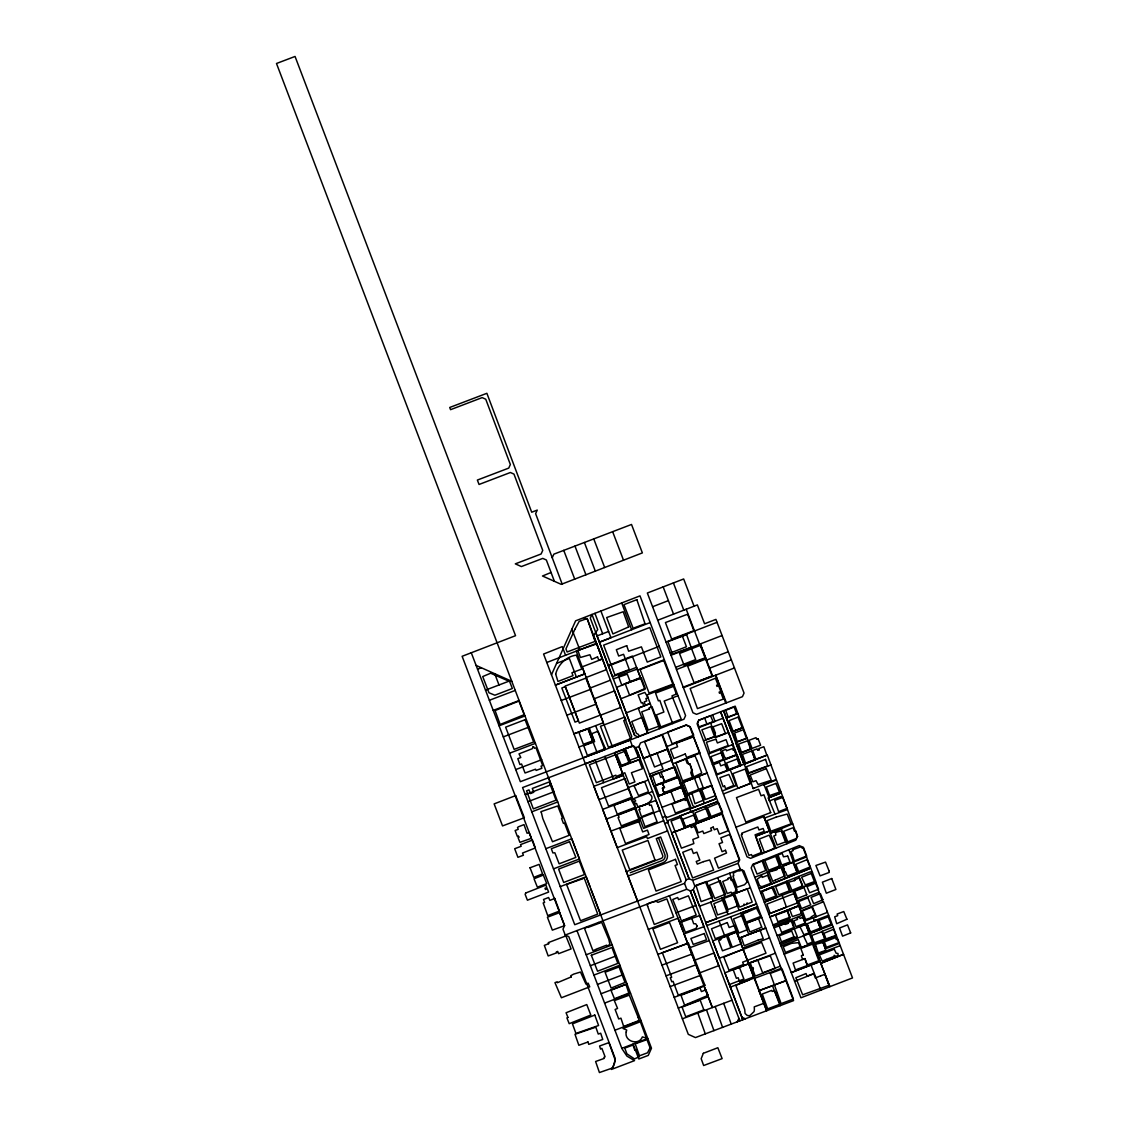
<?xml version="1.0" encoding="UTF-8"?>
<svg xmlns="http://www.w3.org/2000/svg" width="1129" height="1129" viewBox="0 0 1129 1129"><rect width="100%" height="100%" fill="white"/><g stroke="black" fill="none" stroke-linecap="round" stroke-linejoin="round"><path stroke-width="1.5" d="M565.573 655.257L562.256 646.621L543.571 654.044L688.295 1034.347L695.464 1037.579L793.56 1000.604L743.912 870.854L740.328 869.231L738.098 863.346L739.707 859.776L718.411 803.044L716.252 802.098L691.033 811.807L689.89 808.872L690.765 806.769L681.733 782.891L707.135 772.984L689.777 726.709L686.192 725.114L640.524 742.91L638.915 746.509L643.403 758.363L667.338 749.176L677.88 777.147L653.959 786.221L649.415 774.212L663.048 769.032L657.036 753.156M758.617 887.352L760.763 888.283L809.225 868.836L810.199 866.649L802.86 847.173L799.261 845.593L752.789 864.292L751.166 867.947L800.927 997.796L852.508 977.94L823.507 901.761L800.673 911.018M662.455 817.467L665.39 816.352L667.535 817.325L695.125 806.896L715.137 799.134L716.111 796.947L707.135 772.984L680.265 783.455L685.882 798.302L661.876 734.626M760.918 893.364L761.877 891.204L810.34 871.786L812.485 872.703L816.041 882.102L764.305 902.198L777.373 897.16L773.224 886.674L761.877 891.204M551.46 674.832L575.621 620.823L640.002 595.872L685.585 715.603L683.962 719.215L612.468 746.848L600.473 715.25L620.752 707.431L614.529 690.906L594.235 698.766L603.323 722.743L573.913 733.85L587.941 728.572L597.1 752.634L604.777 749.741L595.632 725.651M827.134 911.301L826.484 912.726L813.247 917.835L814.362 920.77L817.114 919.712L820.854 929.28L780.548 944.578M591.906 614.515L590.284 618.127L612.525 676.652L636.53 667.324L644.871 689.367L620.879 698.752L634.681 735.431L638.28 737.025M589.931 886.561L276.492 63.492L295.05 56.45L515.544 635.683L471.287 652.76L520.342 781.691L630.123 740.144L631.746 736.545L593.515 635.472L597.735 629.629L591.991 614.486M739.89 1020.912L690.313 890.88L686.728 889.257L684.541 883.358L686.136 879.801L689.085 878.701L692.67 880.324L694.857 886.209L693.248 889.779L699.5 906.206L725.382 896.835L717.691 877.685M763.853 784.345L769.103 797.624L779.73 793.518L780.703 791.344M552.236 557.74L553.859 554.156L631.52 524.463L642.373 552.9L561.226 584.356L542.499 576.002L551.065 572.474M737.279 1021.886L738.902 1018.316M770.288 833.315L792.713 823.845L776.498 779.956L764.037 784.824M770.924 833.089L781.324 828.672L786.955 843.73M744.717 763.938L732.425 731.634L743.207 727.556L731.691 731.917L723.534 710.649L743.983 764.234L755.23 759.831L735.191 706.175L698.78 720.217L697.143 723.83L747.003 856.784L750.602 858.35L795.776 840.174L797.399 836.533L792.713 823.845M760.763 888.283L809.225 868.836M712.385 764.361L737.011 754.779L741.019 765.391L727.951 770.5L720.33 749.473L721.064 749.176M751.208 748.979L739.904 753.466L743.983 764.234M724.112 759.902L736.277 755.075M626.2 712.921L650.191 703.494L638.252 708.179L647.707 733.384M770.952 764.94L747.85 773.774L753.128 788.55L776.315 779.447L767.311 755.103L716.379 775.03M806.529 856.939L780.802 867.072L785.332 878.447M819.075 892.305L796.848 901.069L793.01 891.077L815.307 882.398L822.773 902.057M794.604 981.313L814.348 973.523M698.625 727.739L715.038 721.318L712.568 714.883M666.42 746.749L693.347 736.179M672.828 763.769L699.74 753.212M695.125 806.896L692.98 805.923L688.69 794.59L686.488 795.437L711.863 785.586M753.128 788.55L754.087 788.183M754.765 877.304L780.802 867.072L776.583 854.724M613.357 678.854L627.315 674.182L630.292 681.987M664.318 659.661L637.575 670.09L632.282 656.118L608.277 665.418M640.566 677.993L616.575 687.349L620.879 698.752M694.067 606.202L683.666 578.965L647.354 593.021L692.952 712.752L696.537 714.332L742.445 696.678L744.053 693.093L715.927 619.398L704.581 623.758L697.383 604.918L657.741 620.244M741.019 765.391L720.598 711.792L723.04 718.185L710.649 723.026L715.885 737.279L728.53 732.495L733.088 744.42L708.504 753.989M630.123 740.144L632.367 746.015L635.966 747.638L638.915 746.509L689.085 878.701L671.699 832.948L722.391 813.684L684.499 828.136L679.926 816.013L716.252 802.098M787.054 910.27L798.64 905.754L769.95 916.917L787.054 910.27L789.806 918.357L772.998 924.891M773.563 926.344L802.267 915.167L809.394 933.669L832.299 924.891M597.072 635.937L608.616 631.45M608.475 665.969L659.237 646.31M590.185 688.055L610.479 680.166M675.692 667.338L695.732 659.562L691.117 647.467M676.525 669.539L705.78 658.207L700.29 643.925L712.738 676.313M673.801 684.541L646.973 694.97L659.646 728.699M768.821 913.996L786.419 907.151L782.199 895.269M774.113 927.812L791.288 921.137L797.314 936.618L779.984 943.124M471.287 652.76L462.128 656.288L564.599 925.597L562.99 929.181L565.22 935.052L568.804 936.661L615.249 1058.649L614.388 1063.814L611.452 1069.431L634.526 1060.625L626.934 1056.109L621.938 1048.629L576.975 930.578L686.728 889.257M652.59 606.739L668.382 600.628M650.177 622.559L599.443 642.189L610.972 637.73L600.91 611.015M556.597 663.372L569.369 658.447L576.411 677.104L555.383 685.12L584.822 673.858L576.242 651.151L596.521 643.347L587.348 619.256L583.749 617.676M602.477 659.026L582.183 666.858L590.65 689.311L561.226 700.502M666.039 642.006L717.042 622.319M576.411 677.104L584.822 673.858M670.231 653.028L686.446 646.748L682.241 635.74M671.078 655.215L722.08 635.528M683.426 687.66L734.457 667.959M678.035 695.704L664.191 701.053L672.701 723.604M722.348 790.963L736.207 785.615L730.209 769.611M723.449 793.927L751.392 783.117L744.194 764.15M689.89 808.872L715.137 799.134M782.961 797.455L780.816 796.495L769.442 800.898L768.341 797.921L779.73 793.518M814.362 920.77L828.644 915.266M777.062 935.518L805.824 924.411L813.515 944.409L836.434 935.758M811.017 964.999L820.106 961.485L791.26 972.577L811.017 964.999L820.825 990.147M546.775 662.497L579.812 649.768L571.867 629.22M706.514 660.112L728.276 651.743M709.619 668.213L731.366 659.844M683.228 687.152L712.582 675.89M726.37 718.016L737.957 713.556M643.403 758.363L667.338 749.176M776.032 848.119L763.797 816.549L735.925 827.232M762.287 853.651L755.781 836.208L769.385 830.986L764.389 818.102L787.449 809.564M769.541 937.86L742.699 948.191L730.689 916.804M833.131 927.092L821.813 931.439L825.2 939.991M748.654 963.714L724.903 972.859L742.826 1019.812L693.248 889.779L690.313 890.88L695.859 905.458L675.961 912.811M784.203 954.132L813.007 943.054L829.815 986.69L817.368 954.4L840.202 945.636M813.007 943.054L801.392 947.527L798.274 939.61L781.099 946.046M839.355 943.435L825.412 948.797L822.533 941.007M477.567 669.215L481.377 667.761M485.512 690.129L510.336 680.66L511.917 681.366M747.186 738.211L735.783 742.586L739.904 753.466M755.781 836.208L769.385 830.986M489.379 700.276L515.332 690.383M493.232 710.409L519.185 700.502M499.089 725.806L525.041 715.913M503.308 736.87L529.247 726.991M509.518 753.226L535.471 743.348M515.741 769.583L541.694 759.704M604.904 756.402L613.47 778.954L623.293 775.27L614.698 752.718L632.367 746.015L522.572 787.562L574.746 924.707L684.541 883.358M525.267 794.618L551.22 784.74L548.525 777.669M527.935 801.689L553.902 791.796L551.22 784.74M531.801 811.822L557.754 801.943M650.248 776.413L674.168 767.311M680.265 783.455L681.733 782.891L687.349 797.737L675.057 802.38L670.894 791.401L657.798 796.34L681.718 787.294L670.894 791.401M545.829 848.698L571.768 838.791L576.891 852.254L579.445 858.971L553.492 868.864M639.677 818.229L659.83 810.551L655.963 800.39L606.358 819.104M663.711 820.712L643.544 828.39L614.698 752.718M664.769 823.507L667.691 822.406L668.664 820.247L691.033 811.807M667.578 830.888L647.425 838.551L646.677 836.617L617.21 847.653L602.66 809.38L632.099 798.344M560.252 886.618L586.191 876.725L651.489 1048.234L648.272 1055.403L638.831 1058.988L633.115 1044.029M626.369 871.687L661.284 858.393A2.357 2.357 0 0 0 662.652 855.345L656.274 838.635L660.677 836.97L667.041 853.679A7.056 7.056 0 0 1 662.963 862.782L628.049 876.09M630.264 872.731L662.13 860.594A4.714 4.714 0 0 0 664.84 854.512L658.475 837.803M565.22 935.052L576.975 930.578M586.191 954.781L612.13 944.902M590.368 965.732L616.293 955.854M593.925 975.075L619.849 965.196M744.759 923.861L761.722 917.411M597.481 984.417L623.42 974.539M601.037 993.76L626.976 983.881M604.594 1003.102L630.532 993.224M614.924 1030.227L640.863 1020.334M678.289 1008.07L708.208 996.724L712.371 1007.576L684.047 933.895L703.931 926.655L699.712 915.591L679.757 922.675M621.811 1048.333L647.764 1038.454M566.829 715.236L596.253 704.087L586.191 677.485L606.485 669.61L596.521 643.347M619.892 766.323L640.369 759.252M738.888 938.213L765.772 928.024L748.809 934.459L740.666 913.121L757.658 906.827L706.881 925.582L705.766 922.661L756.543 903.892L739.1 910.355L733.13 894.027M699.119 973.099L718.792 965.634L713.994 953.045L694.222 960.37M775.411 953.186L748.513 963.347L757.686 959.89L762.639 972.817L780.379 966.17M729.362 984.544L743.912 979.026L739.382 967.285M730.336 987.099L754.525 977.94L764.15 1003.215L754.243 1006.856L754.384 1009.255A6.957 6.957 0 0 1 753.989 1011.655L749.868 1015.592A4.869 4.869 0 0 1 747.102 1015.338L745.084 1013.503L744.703 1009.397L735.84 985.377L749.289 979.916M578.937 747.045L592.951 741.767L587.941 728.572M628.02 787.661L648.258 780.04M632.367 799.078L652.59 791.471M661.961 807.32L687.349 797.737M671.699 832.948L684.499 828.136M583.072 757.898L597.1 752.634M585.302 763.769L595.11 760.085L603.69 782.637M623.293 775.27L593.882 786.306L598.949 799.642L628.373 788.606M610.93 831.113L640.383 820.077M648.328 929.379L678.049 918.244L682.932 930.959M754.299 978.434L781.212 968.357M682.382 1018.81L731.987 1000.209M692.67 880.324L738.098 863.346M694.857 886.209L740.328 869.231M674.211 997.33L704.129 986.153L708.208 996.724M726.399 935.842L712.738 940.937L719.314 958.211L743.164 949.362L754.158 978.067M666.025 975.865L695.93 964.787L700.051 975.541L670.118 986.605M758.984 990.669L785.939 980.692L758.984 990.669L766.704 1010.808L736.531 932.074L724.931 936.393L719.074 921.095M661.933 965.14L691.823 954.104L695.93 964.787M705.766 922.661L716.873 918.569L710.649 902.17M657.854 954.4L687.716 943.407L691.823 954.104M689.41 947.838L709.238 940.584M750.362 887.761L721.756 898.148L727.979 914.462M703.536 740.779L715.574 736.433L715.885 737.279M648.342 793.137C658.729 799.205 644.193 806.529 637.716 806.586L636.53 803.439L635.331 803.89L634.413 801.435L635.683 800.983L634.004 798.528M476.113 665.433L510.336 680.66M741.824 1017.229L745.422 1018.824M798.866 876.386L803.227 887.098M812.231 906.333L816.352 916.649L804.582 921.179L793.01 891.077M705.625 882.186L713.246 901.224M729.574 873.239L737.166 892.559M771.7 883.908L762.992 860.185M726.441 702.802L715.715 675.17L725.707 703.099M653.663 812.852L657.134 821.856L644.998 826.654L641.625 817.438M797.653 873.493L788.903 849.756M723.04 718.185L728.53 732.495M772.448 985.688L780.125 1005.713M629.051 762.865L623.843 749.261L626.299 755.654M669.412 895.72L687.716 943.407M686.206 609.237L699.557 644.207M673.406 582.931L683.807 610.168M663.16 586.897L673.547 614.134M612.638 531.688L623.518 560.21M593.755 538.9L604.678 567.506M584.385 542.484L595.336 571.133M574.971 546.083L585.923 574.774M563.752 550.373L574.717 579.121M494.714 673.703L499.004 684.978M810.199 866.649L812.485 872.703M763.797 816.549L764.389 818.102M732.354 744.717L740.285 765.674M704.623 717.959L707.079 724.423M692.529 811.243L697.129 823.366M594.927 613.343L602.674 633.764M635.966 747.638L686.136 879.801M625.72 869.993L637.504 900.942M590.919 889.158L600.67 914.829M705.075 806.459L709.661 818.61M595.731 632.423L634.681 735.431M637.419 751.448L640.143 758.674M562.143 583.989L535.626 513.681L537.249 510.096L531.703 512.213L486.881 393.301L449.723 407.47L450.57 409.672L482.168 397.606L485.752 399.229L510.364 464.513L508.742 468.098L477.369 480.065L479.049 484.468L510.393 472.501L513.977 474.109L542.739 550.402L541.116 553.986L515.318 563.851L521.386 566.56L542.767 558.389L546.351 559.998L554.395 581.308M716.111 796.947L718.411 803.044M694.42 777.98L699.147 790.568M704.411 803.34L699.543 790.427L700.403 790.695L704.044 799.925L694.956 803.693L692.402 794.703L691.202 793.758M775.016 814.164L768.341 797.921M786.73 881.255L790.723 891.966M621.698 602.957L631.633 629.728M723.689 1003.328L731.239 1024.158M697.807 1013.038L705.315 1033.896M715.165 1006.532L722.602 1027.418M706.486 1009.778L713.951 1030.65M728.078 878.433L728.05 879.35L722.743 881.481L727.231 893.519L731.126 892.136L731.606 893.349L735.91 891.741L735.473 890.612L737.082 890.019L733.257 879.872L731.352 880.549L729.8 877.459L728.078 878.433M639.169 809.803L641.484 816.747L653.578 812.019L651.306 805.062L649.514 805.386L649.231 803.481L639.042 806.783L640.072 809.422L639.169 809.803M663.203 790.427L663.443 791.768L665.715 793.151L659.026 795.465L655.243 785.516L661.834 783.187L664.416 787.477L662.427 788.254L663.527 791.697L665.8 791.979L682.438 785.643L679.221 777.034L662.158 783.54L664.515 787.52L662.511 788.296L663.33 790.455M587.489 926.768L584.61 928.659L592.894 950.604L595.689 949.588L596.366 950.237L596.183 949.179L606.64 945.185L607.233 946.102L609.872 944.394L608.813 939.399L601.701 922.351L599.189 923.282L598.469 922.506L598.497 923.522L588.054 927.417L587.489 926.768M828.996 870.755L829.279 872.407L820.091 875.864L815.9 865.491L825.525 862.119L828.996 870.755M591.328 955.261L597.551 971.222L617.831 963.39L611.946 947.499L591.328 955.261M747.116 881.961L744.533 884.727L737.124 887.196L732.919 876.076L733.794 875.822L733.215 873.225L738.691 870.261L738.902 870.981L742.134 870.261L747.116 881.961M697.186 926.189L695.887 928.475L685.359 932.356L681.182 921.433L691.527 917.623L693.686 923.748L695.76 923.762L697.186 926.189M626.214 1031.977C624.041 1041.347 638.958 1046.033 642.359 1036.902L646.367 1038.003L640.355 1021.731L623.053 1028.505L626.708 1030.057L626.214 1031.977M747.102 903.186L747.017 903.75C746.17 906.601 742.6 902.198 744.152 905.373L739.622 907.067L734.513 893.716L747.158 888.876L752.182 902.085L747.737 903.807L747.102 903.186M625.029 982.456L611.128 988.087L605.088 972.252L619.031 966.932L625.029 982.456M777.232 992.786L781.113 1003.625L793.405 999.01L782.129 968.978L770.246 973.438L777.232 992.786M640.03 782.905L634.131 785.953L638.548 795.55L647.848 792.064L648.314 791.034L644.828 781.903L640.03 782.905M581.703 879.068L584.229 878.052L597.735 914.109L580.532 920.742L566.589 884.43L581.689 879.11M735.981 952.057L723.816 957.138L728.981 970.192L743.503 964.476L742.642 962.176L765.998 953.201L761.595 942.334L735.981 952.057M555.666 674.013L557.966 681.479L572.996 675.65L571.923 672.771L581.802 669.06L576.354 655.145C566.349 656.386 558.206 664.431 555.666 674.013M530.023 867.778L533.791 877.36L542.555 873.888L539.112 864.377L530.023 867.778M791.542 943.336L783.216 946.751L785.474 952.467L800.151 946.765L798.513 942.659L791.542 943.336M826.315 959.41L822.251 961.188L819.329 954.908L834.275 949.179L836.18 953.313L837.958 953.426L838.085 955.487L835.841 956.348L834.176 955.289L834.035 956.503L826.315 959.41M797.554 836.406L796.058 838.664L787.717 841.853L783.709 831.269L793.151 827.684L794.463 831.212L795.762 830.789L797.554 836.406M820.67 975.837L815.321 978.01L813.684 973.664L807.009 976.133L806.078 973.551L795.846 977.728L802.634 994.804L828.968 985.321L824.918 974.327L820.67 975.837M615.192 1059.962L612.948 1067.851L599.428 1072.55L595.604 1061.5L604.269 1058.395L603.902 1057.365L605.088 1056.815L601.884 1048.361L600.543 1049.081L599.598 1046.018L608.926 1042.617L615.192 1059.962M532.888 747.031L532.295 748.696L519.03 753.876L520.794 757.517L517.816 758.66L519.919 764.573L521.57 763.994L525.056 772.998L535.541 769.202L536.106 770.43L541.892 768.284L540.989 766.154L542.696 765.589L536.049 747.878L534.398 748.259L533.749 746.805L532.888 747.031M638.943 1056.815L634.526 1058.931L626.905 1053.851L624.76 1048.121L632.974 1045.031L634.865 1050.365L636.333 1049.787L638.943 1056.815M703.325 1053.315L701.18 1058.706L703.649 1065.522L722.123 1058.621L717.846 1047.726L703.325 1053.315M846.919 919.246L836.688 923.705L834.684 916.79L837.704 915.675L837.125 914.038L843.758 911.54L846.919 919.246M525.719 892.997L525.126 894.295L527.412 900.208L548.623 892.065L547.339 888.777L545.49 889.511L544.997 888.283L546.845 887.549L545.9 885.08L525.719 892.997M574.901 629.262L565.939 648.893L567.097 651.983L595.039 641.399L587.221 618.494L579.177 621.387L574.901 629.262M698.809 720.274L697.482 722.899L698.95 726.893L713.119 721.699L710.508 715.744L698.809 720.274M650.078 1047.811L647.538 1052.793L639.48 1055.798L635.204 1043.831L646.945 1039.626L650.078 1047.811M775.51 832.454L775.821 835.192L773.774 835.982L777.161 845.028L785.488 841.881L781.24 830.916L775.51 832.454M726.667 750.644L725.721 749.444L722.32 750.714L724.55 757.009L726.229 758.49L736.348 754.765L734.683 749.924L733.285 750.362L732.636 748.569L726.667 750.644M604.918 747.553L605.003 748.71L587.376 755.4L583.764 745.719L594.63 741.668L591.624 733.737L598.045 731.211L604.918 747.553M775.298 880.14L772.73 881.354L769.004 871.983L776.752 869.866L776.484 869.062L781.522 867.114L785.135 875.822L775.298 880.14M541.299 812.287L542.795 818.525L552.49 841.74L569.129 835.319L564.528 823.083L563.413 823.394L561.579 818.454L562.524 818.003L557.74 805.951L541.003 811.638L541.299 812.287M647.665 906.22L654.27 924.468L673.618 916.946L666.886 898.867L657.967 902.353L656.175 901.267L649.711 902.791L646.931 904.357L647.665 906.22M679.968 917.284L681.436 920.883L696.198 915.04L688.436 895.819L678.543 899.615L677.668 897.499L672.757 899.517L679.968 917.284M800.644 910.256L801.378 913.643L792.389 916.579L789.75 909.579L798.965 905.938L800.644 910.256M518.86 837.111L518.042 837.563L519.919 842.347L531.35 838.311L529.134 832.482L527.102 833.273L523.997 824.622L518.296 826.851L517.534 827.599L518.225 829.321L515.134 830.521L517.28 836.279L518.282 835.883L518.86 837.111M735.106 734.81L737.279 741.626L746.424 738.338L743.362 729.673L734.485 733.046L735.106 734.81M724.578 785.982L723.096 786.744L719.865 777.669L728.854 774.452L733.765 785.459L725.58 788.748L724.578 785.982M773.661 844.831L774.381 848.331L764.389 852.395L759.351 839.016L769.174 835.15L773.661 844.831M638.238 1017.582L639.085 1020.517L623.674 1026.444L620.936 1018.16L618.706 1018.951L615.122 1009.481L617.577 1008.437L614.331 1000.59L629.305 995.171L638.238 1017.582M715.433 733.187L714.713 733.54L715.673 736.277L716.788 736.588L725.425 733.427L721.657 723.703L713.076 726.808L715.433 733.187M647.99 697.553L645.901 698.555L646.748 700.911L644.25 701.913L644.857 703.621L643.135 704.242L642.528 702.619L641.314 702.958L638.111 694.899L644.857 692.416L647.99 697.553M726.639 768.539L724.649 764.432L720.697 765.843L719.441 762.371L713.443 764.615L716.943 774.127L727.274 770.401L726.639 768.539M816.084 946.356L815.11 944.338L823.097 942.475L825.807 950.378L818.327 953.003L816.084 946.356M691.625 772.419L690.779 772.815L692.416 777.359L682.565 780.845L675.975 762.894L685.571 759.083L687.222 763.416L689.861 763.938L692.402 770.641L691.089 771.107L691.625 772.419M753.382 968.583L752.563 968.95L755.287 976.105L775.171 968.428L770.288 955.769L750.206 962.825L752.097 968.005L753.057 967.581L753.382 968.583M742.233 834.43L741.245 834.867L748.95 855.373L751.477 854.568L752.14 856.191L761.454 852.451L755.075 834.839L764.22 831.396L763.148 828.474L758.984 829.97L757.841 826.992L741.753 833.216L742.233 834.43M815.166 914.546L811.215 916.875L811.441 917.651L805.584 919.5L802.352 910.905L811.751 907.18L815.166 914.546M792.516 855.246L794.364 860.947L806.67 855.951L803.481 847.442L802.056 847.978L800.955 846.792L792.657 849.77L793.024 850.716L791.006 851.52L792.516 855.246M717.959 684.696L716.605 685.275L716.971 686.39L718.594 685.698L720.796 691.512L719.117 692.133L719.498 693.248L720.937 692.769L723.35 699.091L697.454 708.617L690.172 688.507L715.447 678.233L717.959 684.696M794.717 880.535L788.621 882.172L791.909 890.287L802.423 885.955L799.276 878.009L794.491 879.816L794.717 880.535M597.537 656.909L591.695 659.407L589.902 654.749L580.405 657.487L577.85 650.403L596.832 643.869L602.209 658.8L598.779 660.14L597.537 656.909M490.649 673.223L482.718 676.567L488.984 692.783L494.869 695.21L512.34 688.507L509.616 681.479L490.649 673.223M556.018 800.179L533.34 808.886L526.566 790.85L529.007 789.919L530.418 793.588L533.721 792.29L532.295 788.451L549.23 781.945L556.018 800.179M784.161 869.062L784.726 872.28L785.53 871.969L787.308 876.132L796.975 872.294L792.77 862.104L782.933 865.957L784.161 869.062M803.284 954.908L801.35 955.727L802.648 959.481L804.906 958.606L807.39 965.507L795.479 969.938L793.108 963.079L804.906 958.62L807.235 965.041L818.821 960.708L812.57 944.126L800.8 948.445L803.284 954.908M628.684 626.905L612.92 633.933L606.682 617.549L623.208 611.735L628.684 626.905M571.203 976.924L557.416 982.696L557.105 981.821L554.96 982.653L561.409 997.754L589.733 986.831L588.167 983.176L585.937 984.065L580.489 972.055L573.659 974.115L570.766 975.71L571.203 976.924M662.681 776.583L660.761 777.387L658.983 772.73L652.379 775.228L655.751 785.107L664.558 781.705L662.681 776.583M762.16 860.99L753.283 864.687L757.051 874.086L765.688 870.53L762.16 860.99M822.9 899.813L813.628 903.652L811.074 897.386L820.416 893.575L822.9 899.813M833.625 929.266L823.93 933.302L825.962 938.919L835.813 935.419L833.625 929.266M779.504 865.971L768.609 870.247L764.841 860.524L775.679 856.304L779.504 865.971M807.052 859.663L795.79 864.306L798.626 871.602L810.043 866.987L807.052 859.663M565.234 686.587L561.833 687.998L575.028 722.123L578.415 720.824L565.234 686.587M567.958 1017.441L566.899 1017.878L569.199 1023.678L590.82 1015.056L586.77 1004.57L566.066 1012.755L567.958 1017.441M747.073 912.218L742.995 913.883L746.057 922.068L760.706 916.423L756.515 908.168L747.073 912.218M787.859 923.437L785.403 924.439L784.965 923.381L779.052 925.639L781.663 932.371L794.096 927.516L792.106 919.627L787.167 921.546L787.859 923.437M524.195 714.671L500.161 724.479L495.066 710.55L518.945 701.067L524.195 714.671M713.203 827.077L710.663 828.107L711.651 830.563L703.804 833.583L702.774 831.057L698.202 832.75L694.857 823.972L721.713 813.699L728.163 830.775L719.314 834.162L717.211 828.63L714.276 829.787L713.203 827.077M720.246 880.874L709.337 885.319L714.728 898.444L725.552 894.154L720.246 880.874M641.964 717.423L631.746 721.572L636.403 733.257L638.464 734.429L639.127 736.193L647.863 732.792L641.964 717.423M720.754 939.638L718.594 940.513L722.489 950.801L730.886 947.781L726.624 936.139L720.316 938.566L720.754 939.638M806.798 923.55L799.798 926.387L803.919 934.727L810.185 932.441L806.798 923.55M706.585 808.195L694.97 812.922L698.159 821.362L709.943 816.817L706.585 808.195M807.87 897.851L798.739 901.535L801.505 908.577L810.777 904.823L807.87 897.851M676.356 694.095L671.967 695.859L681.267 719.159L660.747 726.949L656.401 714.939L663.894 712.032L659.844 700.403L658.348 700.841L655.554 693.079L673.547 686.361L676.356 694.095M715.913 739.199L706.472 742.233L709.689 752.591L728.205 745.521L726.06 739.693L717.381 742.967L715.913 739.199M685.261 753.974L673.914 758.533L670.485 749.501L677.583 746.749L676.243 743.192L693.502 736.856L699.825 752.577L686.644 757.46L685.261 753.974M718.679 803.171L707.446 807.672L711.101 816.535L722.532 812.104L718.679 803.171M761.736 875.991L757.122 879.251L759.492 885.602L761.736 886.731L770.867 883.301L767.607 875.314L762.23 877.402L761.736 875.991M771.982 887.634L762.103 891.6L765.236 900.053L775.863 896.031L771.982 887.634M742.628 915.323L733.483 918.978L738.916 933.006L747.977 929.449L742.628 915.323M761.722 927.234L749.882 931.989L746.579 923.028L758.448 918.47L761.722 927.234M793.969 936.844L781.48 941.854L779.25 935.814L791.669 931.03L793.969 936.844M766.309 768.623L750.15 775.087L752.888 781.79L756.035 780.675L758.138 784.514L771.262 780.252L766.309 768.623M725.467 850.292L722.052 851.661L719.046 843.73L722.56 842.474L720.852 837.887L729.673 834.486L739.41 860.171L718.453 868.145L714.558 858.195L726.554 853.016L725.467 850.292M696.212 886.039L701.109 901.619L712.455 897.484L706.599 881.495L695.93 885.291L696.212 886.039M640.51 677.555L621.726 685.035L618.396 675.975L637.208 669.088L640.51 677.555M535.344 847.95L522.501 853.058L523.404 855.246L517.915 857.306L514.683 848.712L521.189 846.27L520.525 844.605L532.465 840.075L535.344 847.95M638.887 821.714L619.849 828.46L625.537 843.575L649.02 834.486L647.453 830.14L642.669 831.904L638.887 821.714M543.345 875.06L534.017 878.785L537.376 887.182L546.718 883.626L543.345 875.06M694.391 826.315L691.244 827.571L690.341 825.116L685.077 827.134L681.351 817.071L671.049 821.037L681.436 848.189L693.855 843.561L692.839 839.482L698.639 837.266L694.391 826.315M703.536 861.625L697.299 864.108L696.226 861.455L699.853 860.086L696.875 852.169L693.389 853.496L691.654 848.867L682.72 852.282L692.613 877.981L713.641 870.05L709.675 859.959L703.536 861.625M811.243 873.409L801.604 877.233L805.302 884.938L814.404 881.58L811.243 873.409M736.927 931.792L727.782 935.419L732.298 947.287L741.499 943.675L736.927 931.792M708.052 995.383L684.597 1005.205L680.985 995.27L699.994 987.946L701.419 991.572L705.879 989.851L708.052 995.383M734.104 706.994L725.651 710.353L728.233 717.028L736.644 713.697L734.104 706.994M686.926 799.784L685.148 800.489L684.682 799.403L672.108 804.144L675.396 813.092L689.875 807.715L686.926 799.784M750.39 783.371L737.9 788.31L732.919 773.605L745.168 769.047L750.39 783.371M696.621 822.505L685.698 826.837L682.608 819.301L693.785 815.053L696.621 822.505M554.734 898.444L549.894 900.363L548.567 897.513L543.529 899.474L544.63 902.396L543.176 902.96L547.72 915.591L559.448 911.075L554.734 898.444M727.259 922.576L711.524 928.8L715.278 938.707L736.602 930.79L734.612 925.441L729.151 927.53L727.259 922.576M843.518 954.344L820.797 963.333L843.518 954.344M630.264 761.892L621.317 765.42L616.773 754.313L625.579 751.011L630.264 761.892M638.915 759.69L620.301 767.043L615.517 754.779L589.394 764.77L596.366 782.679L615.855 775.2L616.251 776.498L624.817 772.758L629.206 784.062L634.893 781.875L631.421 772.716L642.387 768.778L638.915 759.69M697.341 761.115L695.027 755.936L686.601 758.533L688.662 764.234L689.89 763.797L693.658 776.992L701.772 772.998L697.341 761.115M816.14 882.991L807.023 886.59L809.564 892.771L818.596 889.229L816.14 882.991M806.769 894.789L797.511 898.43L794.717 891.176L804.017 887.648L806.769 894.789M802.902 917.327L800.024 918.47L799.501 917.002L796.989 917.976L797.54 919.415L793.8 920.869L795.917 926.641L805.09 923.155L802.902 917.327M594.785 1015.07L572.459 1023.876L575.945 1033.444L598.596 1025.499L594.785 1015.07M850.673 932.935L842.559 936.139L839.539 928.01L847.526 924.891L850.673 932.935M700.22 645.379L679.531 653.479L684.146 665.447L705.103 657.868L700.22 645.379M705.625 659.11L687.646 666.138L694.194 682.918L712.145 675.946L705.625 659.11M672.178 760.015L654.524 766.958L644.603 741.682L662.511 734.824L672.178 760.015M675.452 859.352L648.427 869.923L656.02 891.077L681.196 881.636L675.086 865.477L677.428 864.588L675.452 859.352M786.151 882.412L775.623 886.533L778.756 894.86L789.354 890.852L786.151 882.412M758.18 940.09L744.209 945.749L741.301 937.366L760.071 930.155L763.232 938.679L758.18 940.09M810.876 922.308L807.179 923.762L810.354 931.989L820.289 928.137L817.156 919.994L810.876 922.308M749.233 963.545L733.243 969.811L736.376 978.321L738.168 977.714L739.707 982.145L754.257 976.74L749.233 963.545M837.408 939.088L836.279 939.526L835.559 937.606L824.368 941.896L826.4 947.302L838.776 942.701L837.408 939.088M626.708 645.675L616.335 649.711L618.664 656.02L623.575 654.298L629.305 669.582L614.938 674.944L603.648 645.139L649.768 627.512L660.846 656.895L647.227 662.088L641.413 646.861L628.627 651.221L626.708 645.675M676.497 742.092L672.136 743.785L667.648 732.029L686.333 724.987L690.2 726.78L693.742 735.191L676.497 742.092M628.839 993.125L614.43 998.728L610.958 990.218L625.974 984.432L628.839 993.125M831.198 924.199L821.813 927.869L819.005 920.29L828.192 916.819L831.198 924.199M810.213 932.893L803.354 935.574L807.447 944.07L813.43 941.741L810.213 932.893M624.873 778.657L601.489 787.717L608.602 806.191L632.113 797.13L624.873 778.657M703.184 787.661L687.759 793.659L683.454 782.228L699.02 776.385L703.184 787.661M707.601 786.645L701.603 789.34L705.442 799.445L715.349 795.691L711.524 785.77L707.601 786.645M548.708 943.689L544.333 945.382L548.172 955.953L556.724 952.82L556.357 951.93L557.712 951.437L558.587 953.68L571.091 948.924L565.883 935.913L548.285 942.63L548.708 943.689M831.72 878.531L822.392 882.172L826.329 893.208L835.897 889.497L831.72 878.531M774.423 990.599L772.18 991.474L771.756 990.387L762.273 994.042L767.664 1008.86L780.224 1004.133L774.423 990.599M636.855 599.668L623.956 604.65L633.129 628.26L645.054 623.787L636.855 599.668M515.643 795.592L494.135 803.89L502.532 825.92L524.364 817.735L515.643 795.592M754.892 759.563L745.549 763.162L742.459 754.398L751.801 750.912L754.892 759.563M569.552 841.698L551.333 848.74L552.885 852.931L554.861 852.776L559.137 863.812L575.861 857.419L569.552 841.698M638.859 819.104L621.331 825.878L618.085 817.65L619.059 817.354L618.226 815.053L634.921 808.646L638.859 819.104M776.202 817.1L767 820.656L770.825 831.254L791.02 823.845L787.195 814.051L776.202 817.1M787.675 856.05L783.484 856.812L782.199 853.397L778.022 854.949L781.72 865.026L790.032 862.02L787.675 856.05M669.483 922.492L652.872 928.899L660.409 949.306L677.598 942.729L669.483 922.492M794.153 893.519L766.831 904.103L770.246 913.319L797.907 902.748L794.153 893.519M585.88 678.12L565.149 686.107L579.36 723.11L600.106 715.193L585.88 678.12M738.126 717.127L729.052 720.612L733.13 731.324L742.289 727.796L738.126 717.127M759.238 749.712L757.658 750.319L757.107 748.866L752.676 750.517L755.908 759.168L766.831 755.174L763.839 746.735L758.829 748.541L759.238 749.712M739.594 765.406L728.925 769.498L726.497 763.035L737.251 758.97L739.594 765.406M765.547 759.394L746.495 766.704L748.795 772.815L767.748 765.914L765.547 759.394M579.332 861.117L558.601 869.104L563.681 882.455L584.441 874.58L579.332 861.117M663.767 660.465L640.087 669.511L649.076 693.037L672.828 684.188L663.767 660.465M525.07 719.709L505.623 727.161L514.132 749.374L533.65 742.007L525.07 719.709M641.371 678.19L625.17 683.708L629.573 695.168L645.266 688.464L641.371 678.19M630.532 738.705L608.39 747.2L600.473 726.243L624.817 717.084L625.875 719.78L623.744 720.584L630.532 738.705M758.067 738.719L756.628 739.269L756.049 737.66L749.021 740.299L752.055 748.414L760.607 745.211L758.067 738.719M635.274 807.263L617.267 814.164L613.851 805.259L630.801 799.007L635.274 807.263M770.698 812.598L745.846 822.095L736.461 797.624L758.589 789.298L761.031 795.79L763.896 794.802L770.698 812.598M655.032 860.086L629.728 869.753L622.234 850.081L647.947 840.442L655.032 860.086M703.847 1009.834L685.726 1016.763L682.071 1007.124L700.206 1000.209L703.847 1009.834M786.998 808.435L778.601 811.638L774.677 800.362L782.707 797.441L786.998 808.435M737.844 905.797L727.979 909.551L724.014 898.331L733.864 894.817L737.844 905.797M721.036 752.817L710.917 756.656L713.246 763.19L723.435 759.351L721.036 752.817M678.529 776.06L664.501 781.381L660.973 771.982L674.944 766.718L678.529 776.06M775.962 783.385L766.351 787.026L769.583 795.564L779.419 792.135L775.962 783.385M687.646 614.204L665.433 622.559L671.684 639.07L693.841 630.716L687.646 614.204M649.5 708.941L641.724 711.863L648.201 730.082L659.35 726.074L652.026 706.726L649.133 707.784L649.5 708.941M559.617 912.613L547.41 917.214L552.335 930.141L564.571 925.681L559.617 912.613M714.572 736.545L705.851 739.805L701.871 729.828L710.847 726.526L714.572 736.545M714.996 907.039L717.55 914.913L728.007 911.47L723.703 899.7L713.838 903.68L714.996 907.039M704.228 933.528L690.892 938.509L693.22 944.437L706.528 939.78L704.228 933.528M686.63 634.681L667.945 641.611L672.461 654.1L691.131 647.312L686.63 634.681M822.378 931.524L811.624 935.518L814.334 942.814L825.087 938.891L822.378 931.524M704.905 985.236L678.289 995.129L673.082 981.327L671.783 981.793L670.273 977.742L671.684 977.291L662.356 952.735L688.422 943.124L704.905 985.236M638.337 757.15L629.728 760.325L625.297 748.471L633.821 746.015L638.337 757.15M750.489 749.035L741.485 752.337L738.535 744.082L747.666 740.751L750.489 749.035M789.99 917.298L777.867 921.716L775.44 915.224L787.605 910.821L789.99 917.298M587.997 1041.996L578.852 1045.285L574.986 1034.277L595.83 1027.164L598.257 1034.065L600.684 1033.218L602.745 1039.47L588.731 1044.353L587.997 1041.996M593.826 740.525L583.368 744.251L578.768 732.086L589.423 728.403L593.826 740.525"/></g></svg>
